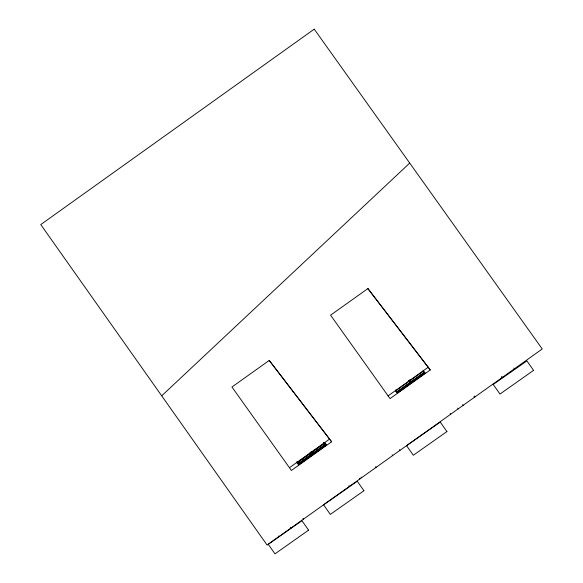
<?xml version="1.0" encoding="UTF-8"?>
<svg xmlns="http://www.w3.org/2000/svg" width="583" height="583" viewBox="0 0 583 583"><rect width="100%" height="100%" fill="white"/><g stroke="black" fill="none" stroke-linecap="round" stroke-linejoin="round"><path stroke-width="0.87" d="M161.702 395.828L409.711 163.08M324.483 443.248L297.315 462.64L296.798 461.911L298.926 464.483L326.094 445.091L323.966 442.526L326.094 445.091M423.141 371.298L424.73 373.251L397.57 392.636L395.442 390.071L397.052 391.914L410.556 382.28L411.066 383.002L408.945 380.437M409.951 380.714L411.03 381.938L424.22 372.522M312.386 453.785L312.903 454.507L310.775 451.942L312.386 453.785L325.576 444.37M367.888 288.585L330.583 315.17L390.049 398.612L430.269 369.95L367.888 288.585L430.269 369.95M269.244 360.432L231.947 387.01L291.405 470.452L331.625 441.79L269.244 360.432L331.625 441.79M388.089 395.857L428.301 367.195M289.445 467.697L329.657 439.035M423.12 371.407L424.73 373.251M422.332 371.014L423.797 372.69L411.387 381.552L409.915 379.868M409.477 381.049L410.556 382.28M408.661 380.772L410.126 382.448L397.3 391.608L396.323 390.486M323.689 442.854L325.154 444.538L312.743 453.392L311.767 452.277M310.841 452.889L312.43 454.842L311.912 454.121L298.409 463.755L298.926 464.483M310.018 452.612L311.49 454.295L298.656 463.449L297.192 461.772M513.915 368.07L514.432 368.791M501.876 376.647L502.386 377.376M501.438 376.961L501.956 377.682M474.606 396.083L475.123 396.804M474.037 396.491L474.555 397.212M462.654 404.602L463.164 405.323M457.699 408.129L458.216 408.858M450.178 413.493L450.695 414.214M411.03 381.938L411.54 382.667L409.419 380.094M399.479 449.624L399.996 450.346M392.17 454.835L392.687 455.556M375.634 466.619L376.152 467.34M360.994 477.047L361.511 477.776M359.296 478.257L359.813 478.986M348.955 485.632L349.472 486.353M303.007 518.374L303.524 519.103M290.531 527.265L291.048 527.994M278.2 536.054L278.718 536.775M397.052 391.914L397.57 392.636M314.237 29.15L40.759 224.579L267.094 545.061L542.241 348.977L314.237 29.15M423.513 371.028L395.536 390.996L397.256 392.964L425.226 372.996L423.513 371.028M324.869 442.869L296.893 462.836L298.613 464.804L326.589 444.836L324.869 442.869M533.576 370.365L499.974 394.057L493.211 384.467L526.915 360.913L533.576 370.365M446.928 431.566L413.325 455.257L406.57 445.66L440.267 422.107L446.928 431.566M363.93 490.718L330.328 514.41L323.572 504.812L357.27 481.259L363.93 490.718M308.589 530.158L274.987 553.85L268.231 544.252L301.928 520.699L308.589 530.158"/></g></svg>
